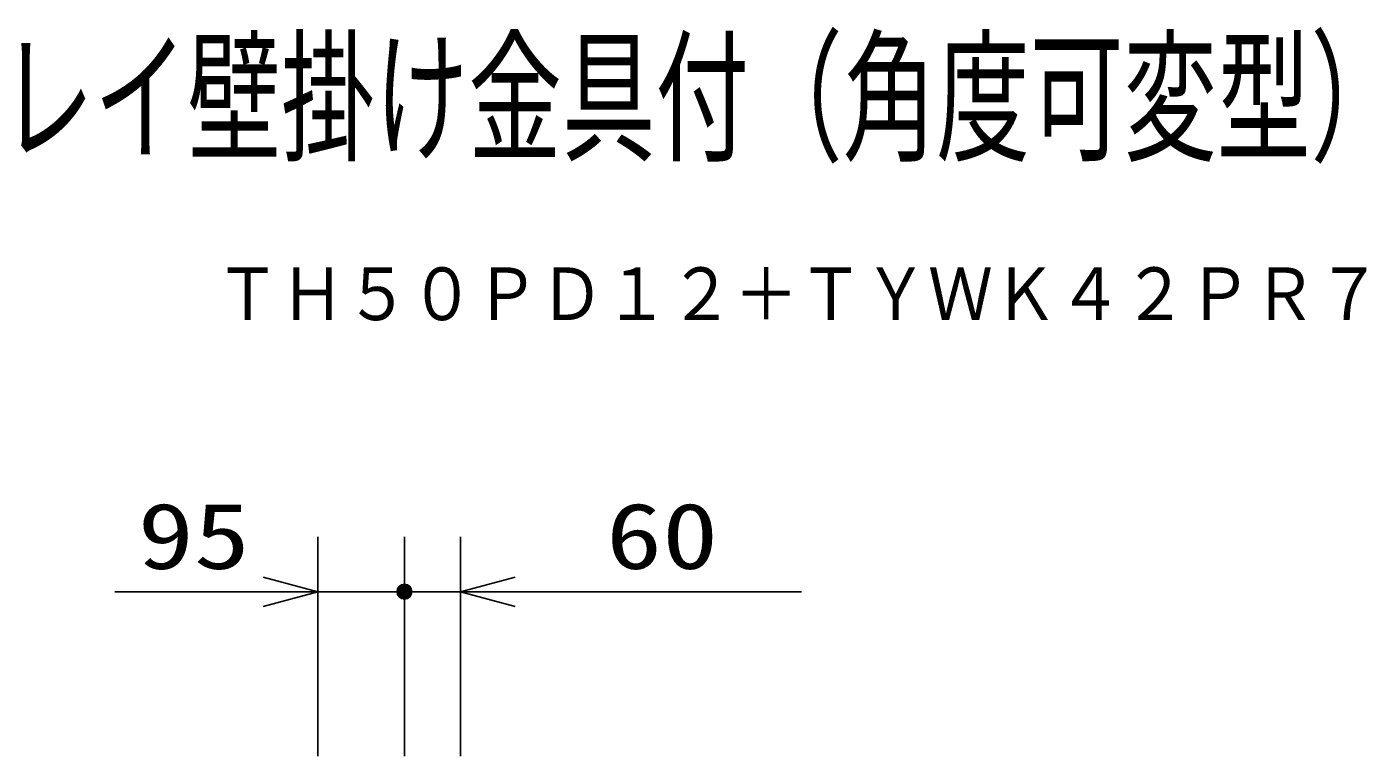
# Model space of a CAD drawing. Units: millimetres, scale not verified. Extents: x -63 to 63, y -57 to 57.
# Drawn here: x 13.23 to 62.05, y 30.8 to 57.41 of the extents above; entities that cross this region are included whole.
import ezdxf
from ezdxf.enums import TextEntityAlignment as Align

# ---------------------------------------------------------------- set-up
doc = ezdxf.new("R2010")
doc.units = ezdxf.units.MM
doc.header["$LTSCALE"] = 0.190236
for name, color, linetype in [('0-0_MOJI1', 2, 'Continuous'), ('0-2_TOUROKU', 1, 'Continuous'), ('0-3_SUNPO', 3, 'Continuous'), ('0-4_GAIKEI', 1, 'Continuous')]:
    doc.layers.add(name, color=color, linetype=linetype)
doc.styles.add('ＭＳ ゴシック', font='')
doc.styles.get('ＭＳ ゴシック').set_extended_font_data('MS Gothic')

# ---------------------------------------------------------------- blocks, each defined once
blk = doc.blocks.new('_OPEN30')
at = {"layer": '0-4_GAIKEI', "color": 7}
blk.add_line((0, 0), (-1, 0), dxfattribs=at)
blk.add_lwpolyline([(-1, 0.26795), (0, 0), (-1, -0.26795)], dxfattribs=at)

msp = doc.modelspace()

# ---------------------------------------------------------------- linework, layer by layer
at = {"layer": '0-3_SUNPO'}
for p, q in [((23.8412, 30.8038), (23.8412, 38.8038)), ((26.9947, 30.8038), (26.9947, 38.8038)), ((29.035, 30.8038), (29.035, 38.8038)), ((21.8412, 36.8038), (16.438, 36.8038)), ((23.8412, 36.8038), (29.035, 36.8038)), ((26.7257, 36.7805), (27.2637, 36.7805)), ((26.726, 36.8305), (27.2634, 36.8305)), ((26.7348, 36.7305), (27.2546, 36.7305)), ((26.7358, 36.8805), (27.2536, 36.8805)), ((26.7545, 36.6805), (27.2349, 36.6805)), ((26.7563, 36.9305), (27.2331, 36.9305)), ((26.7876, 36.6305), (27.2018, 36.6305)), ((26.7906, 36.9805), (27.1988, 36.9805)), ((26.8481, 37.0305), (27.1413, 37.0305)), ((30.1234, 36.8038), (41.4668, 36.8038)), ((26.8429, 36.5805), (27.1465, 36.5805))]:
    msp.add_line(p, q, dxfattribs=at)
msp.add_circle((26.9947, 36.8038), 0.27, dxfattribs=at)

# ---------------------------------------------------------------- block references
at = {"layer": '0-3_SUNPO', "xscale": 2, "yscale": 2}
msp.add_blockref('_OPEN30', (23.8412, 36.8038), dxfattribs=at)
at = {"layer": '0-3_SUNPO', "xscale": 2, "yscale": 2, "rotation": 180}
msp.add_blockref('_OPEN30', (29.035, 36.8038), dxfattribs=at)

# ---------------------------------------------------------------- texts
at = {"layer": '0-0_MOJI1', "style": 'ＭＳ ゴシック', "width": 0.65}
msp.add_text('ハイビジョンプラズマディスプレイ壁掛け金具付（角度可変型）', height=3.848, dxfattribs=at).set_placement((-35.5001, 51.7599), align=Align.BOTTOM_LEFT)
at = {"layer": '0-2_TOUROKU', "style": 'ＭＳ ゴシック', "width": 0.9}
msp.add_text('ＴＨ５０ＰＤ１２＋ＴＹＷＫ４２ＰＲ７', height=1.924, dxfattribs=at).set_placement((20.1, 46.13), align=Align.BOTTOM_LEFT)
at = {"layer": '0-3_SUNPO', "style": 'ＭＳ ゴシック', "width": 1.25}
for s, p in [('95', (17.2711, 36.9134)), ('60', (34.3414, 36.9134))]:
    msp.add_text(s, height=2.406, dxfattribs=at).set_placement(p, align=Align.BOTTOM_LEFT)

doc.saveas('drawing.dxf')
